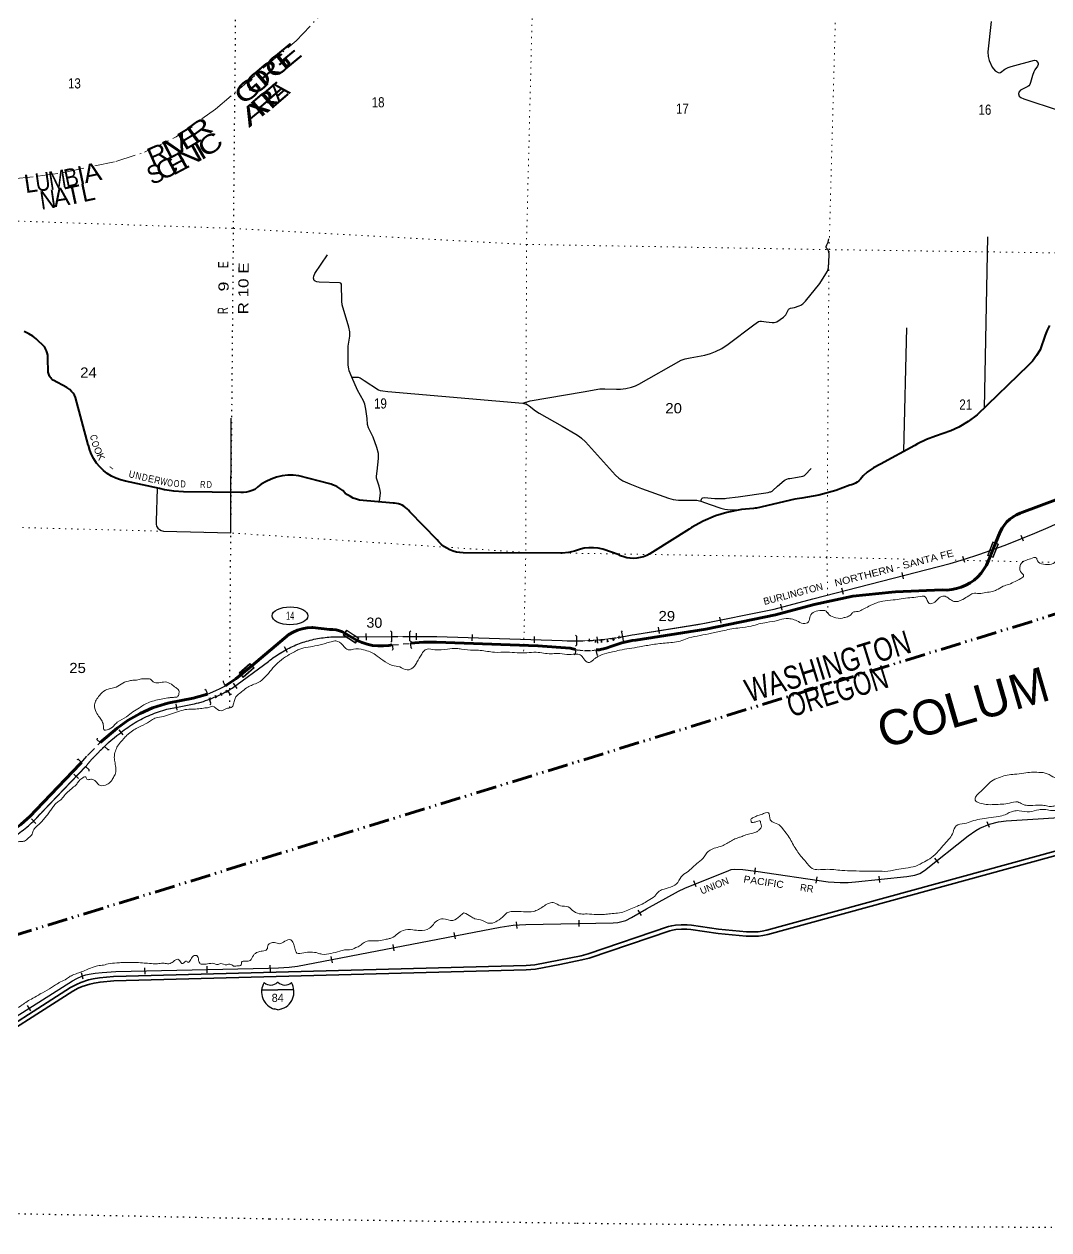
# Model space of a CAD drawing. Header units: feet. Extents: x -256679 to 5, y -731788 to -547785.
# Drawn here: x -159087 to -141439, y -660883 to -640122 of the extents above; entities that cross this region are included whole.
import ezdxf
from ezdxf.enums import TextEntityAlignment as Align

# ---------------------------------------------------------------- set-up
doc = ezdxf.new("R2010")
doc.units = ezdxf.units.FT
doc.header["$LTSCALE"] = 70
for name, pattern in [('DASH_DOUBLE_DOT', [9.2, 5, -1.2, 0.3, -1.2, 0.3, -1.2]), ('DOT_DASHED', [7.7, 5, -1.2, 0.3, -1.2]), ('DOTTED', [1.5, 0.3, -1.2]), ('SHORT_DASHED', [2.7, 1.5, -1.2])]:
    doc.linetypes.add(name, pattern=pattern)
for name, color, linetype, lineweight in [('10', 7, 'DASH_DOUBLE_DOT', 70), ('15', 7, 'Continuous', 25), ('17', 7, 'Continuous', 25), ('18', 7, 'Continuous', 35), ('23', 7, 'Continuous', 70), ('26', 7, 'Continuous', 40), ('29', 7, 'Continuous', 25), ('34', 7, 'Continuous', 25), ('39', 7, 'Continuous', 13), ('44', 7, 'DOT_DASHED', 13), ('59', 7, 'Continuous', 13), ('6', 7, 'DOTTED', 25), ('7', 7, 'DOTTED', 13)]:
    doc.layers.add(name, color=color, linetype=linetype, lineweight=lineweight)
doc.layers.add('27', color=7, linetype='Continuous')
doc.layers.add('41', color=7, linetype='Continuous')

msp = doc.modelspace()

# ---------------------------------------------------------------- linework, layer by layer
at = {"layer": '10'}
msp.add_lwpolyline([(-159909.09, -656015.22), (-135988.66, -648633.52), (-133314.72, -649298.96), (-127896.77, -650647.29)], dxfattribs=at)
at = {"layer": '15'}
for p, q in [((-154721.71, -656618.78), (-154718.81, -656615.87)), ((-154715.64, -656618.25), (-154719.07, -656615.87)), ((-154994.42, -656750.25), (-154718.01, -656750.25)), ((-154718.01, -657095.83), (-154781.9, -657077.87)), ((-154718.54, -657096.09), (-154654.91, -657077.35))]:
    msp.add_line(p, q, dxfattribs=at)
msp.add_lwpolyline([(-154442.65, -656750.25), (-154718.54, -656750.25), (-154718.01, -656750.25)], dxfattribs=at)
for centre, radius, start, end in [((-154691.79, -656785.35), 306.13, 148.44436, 254.43378), ((-154840.39, -656502.75), 165.66, 227.34248, 315.8117), ((-154596.7, -656502.75), 165.66, 224.18831, 312.69403), ((-154745.3, -656785.35), 306.13, 283.08087, 31.62484)]:
    msp.add_arc(centre, radius, start, end, dxfattribs=at)
at = {"layer": '17'}
msp.add_ellipse((-154507.6, -650309.72), major_axis=(-309.24, 1), ratio=0.500121, dxfattribs=at)
at = {"layer": '18'}
for points in [[(-159921.04, -657753.11), (-158286, -656709.48), (-158187.36, -656655.53), (-158113.03, -656623), (-157978.37, -656580.28), (-157896.84, -656559.28), (-157787.43, -656541.04), (-157546.82, -656518.18), (-150442.87, -656330.08), (-150291.46, -656316.88), (-149875.69, -656237.29), (-149495.92, -656162.11), (-149374.7, -656131.21), (-147989.35, -655659.47), (-147933.8, -655646.86), (-147870.32, -655637.64), (-147770.01, -655628.51), (-147669.78, -655628.51), (-147593.75, -655636.75), (-147127.58, -655706.94), (-146648.67, -655749.29), (-146529.68, -655752.77), (-146443.3, -655748.45), (-146377.56, -655742.08), (-146295.13, -655724.31), (-140491.7, -654131.59)], [(-159921.66, -657842.49), (-158247.78, -656774.06), (-158154.26, -656722.91), (-158086.59, -656693.3), (-157957.65, -656652.4), (-157881.28, -656632.72), (-157777.71, -656615.46), (-157542.28, -656593.08), (-150438.61, -656405), (-150281.12, -656391.26), (-149861.35, -656310.91), (-149479.36, -656235.29), (-149353.32, -656203.15), (-147968.91, -655731.73), (-147920.08, -655720.66), (-147861.52, -655712.14), (-147766.61, -655703.51), (-147673.84, -655703.51), (-147603.37, -655711.15), (-147136.48, -655781.44), (-146653.07, -655824.19), (-146528.9, -655827.83), (-146437.8, -655823.27), (-146366, -655816.32), (-146277.29, -655797.19), (-140420.17, -654189.72)]]:
    msp.add_lwpolyline(points, dxfattribs=at)
at = {"layer": '23', "linetype": 'SHORT_DASHED', "lineweight": 25}
msp.add_line((-152746.75, -650810.7), (-152432.97, -650782.47), dxfattribs=at)
at = {"layer": '23'}
for points in [[(-149234.95, -650898.17), (-149186.31, -650892.93), (-149063.56, -650866.52), (-148964.35, -650834.99), (-148791.49, -650777.05), (-148613.53, -650737.5), (-148554.31, -650728.6), (-147345.44, -650537.69), (-146148.09, -650292.47), (-145478.74, -650116.36), (-144815.36, -649973.28), (-144140.65, -649900.32), (-144079.12, -649897.21), (-143278.78, -649864.9), (-143194.47, -649866.04), (-143110.51, -649858.36), (-143027.8, -649841.94), (-142947.27, -649816.98), (-142869.78, -649783.73), (-142796.2, -649742.56), (-142727.32, -649693.92), (-142663.91, -649638.36), (-142606.65, -649576.47), (-142556.17, -649508.93), (-142513.03, -649436.49), (-142477.7, -649359.93), (-142471.85, -649344.86), (-142358.34, -649060.28), (-142278.84, -648860.96), (-142245.24, -648800.94), (-142205.55, -648744.76), (-142160.2, -648693.04), (-142109.7, -648646.34), (-142054.59, -648605.17), (-141995.48, -648569.99), (-141933.02, -648541.19), (-141906.81, -648531.37), (-141275.2, -648297.84)], [(-155620.71, -651513.23), (-155596.35, -651497.67), (-155438.05, -651396.57), (-155162.46, -651166.38), (-154528.65, -650631.92), (-154455.2, -650591.05), (-154377.89, -650558.09), (-154297.55, -650533.39), (-154215.07, -650517.23), (-154131.35, -650509.77), (-154120.46, -650509.45), (-153824.05, -650546.48), (-153768.14, -650547), (-153712.6, -650553.37), (-153658.02, -650565.51), (-153605.01, -650583.28), (-153352, -650732.74), (-153266.79, -650770.63), (-153178.08, -650799.42), (-153086.85, -650818.77), (-152994.1, -650828.48), (-152900.84, -650828.44), (-152808.09, -650818.66), (-152746.75, -650810.7)], [(-152432.97, -650782.47), (-152208.91, -650765.52), (-151983.4, -650765.26), (-150239.51, -650824.5), (-149684.5, -650868.08), (-149590.8, -650887.75)], [(-157778.27, -652492.83), (-157484.75, -652244.16), (-157483.26, -652243.03), (-157293.59, -652105.78), (-157090.62, -651989.1), (-156876.57, -651894.29), (-156653.77, -651822.37), (-156588.89, -651806.15), (-156177.12, -651729.88), (-155968.77, -651670.2), (-155951.74, -651664.14), (-155926.87, -651655.28)], [(-159316.03, -654029.02), (-159291.03, -654011.92), (-159142.52, -653904.44), (-158983.77, -653762.03), (-158879.98, -653650.59), (-158119.72, -652857.49), (-158098.36, -652835.21)]]:
    msp.add_lwpolyline(points, dxfattribs=at)
at = {"layer": '23', "linetype": 'SHORT_DASHED', "lineweight": 25}
for points in [[(-149590.8, -650887.75), (-149561.62, -650893.87), (-149436.71, -650906.69), (-149311.15, -650906.37), (-149234.95, -650898.17)], [(-155926.87, -651655.28), (-155901.74, -651644.76), (-155878.65, -651635.09), (-155784.89, -651595.83), (-155759.89, -651581.35), (-155734.89, -651572.4), (-155698.87, -651553.74), (-155620.71, -651513.23), (-155620.71, -651513.23)], [(-158098.36, -652835.21), (-158075.12, -652808.38), (-157995.91, -652716.92), (-157974.01, -652691.64), (-157949.68, -652666.92), (-157778.27, -652492.83)]]:
    msp.add_lwpolyline(points, dxfattribs=at)
at = {"layer": '26'}
for points in [[(-153649.21, -648116.38), (-153701.88, -648084.15), (-153757.62, -648057.6), (-153773.41, -648051.74), (-153798.32, -648042.49), (-153823.41, -648035.96), (-154354.64, -647897.52), (-154451.22, -647888.83), (-154548.17, -647890.28), (-154644.45, -647901.85), (-154738.98, -647923.43), (-154830.75, -647954.77), (-154918.73, -647995.54), (-155001.97, -648045.27), (-155062.24, -648089.33), (-155114.78, -648132.97), (-155161.19, -648153.5), (-155209.5, -648169.07), (-155259.17, -648179.51), (-155309.66, -648184.7), (-155355.88, -648184.81), (-156344.29, -648173.12), (-156506.34, -648165.26), (-156666.68, -648140.51), (-156756.84, -648118.89), (-157343.13, -647990.7), (-157425.9, -647969.92), (-157506.04, -647940.61), (-157582.68, -647903.08), (-157654.98, -647857.75), (-157722.14, -647805.11), (-157783.43, -647745.73), (-157838.18, -647680.27), (-157885.79, -647609.45), (-157925.74, -647534.04), (-157957.58, -647454.87), (-157980.97, -647372.81), (-157982.91, -647364.14), (-158201.84, -646548.99), (-158221.44, -646511.85), (-158244.82, -646476.96), (-158271.71, -646444.71), (-158301.83, -646415.44), (-158334.84, -646389.49), (-158350.63, -646378.91), (-158586.03, -646250.14), (-158601.38, -646239.88), (-158615.56, -646228.07), (-158628.44, -646214.85), (-158639.86, -646200.35), (-158649.71, -646184.73), (-158657.87, -646168.17), (-158664.25, -646150.85), (-158668.79, -646132.96), (-158671.43, -646114.69), (-158672.15, -646096.25), (-158671.89, -646088.69), (-158676.97, -645897.95), (-158676.82, -645859.17), (-158680.73, -645820.59), (-158688.65, -645782.63), (-158700.49, -645745.71), (-158716.13, -645710.23), (-158729.12, -645686.66), (-158878.12, -645538.66), (-158938.88, -645492.3), (-159004.15, -645452.56), (-159073.22, -645419.85), (-159087.49, -645414.16)], [(-141469.9, -645390.95), (-141501.2, -645476.05), (-141589.8, -645730.13), (-141650.72, -645830.03), (-141721.74, -645923.01), (-141792.84, -645999.14), (-142671.01, -646847.7), (-142826.02, -646962.99), (-142992.23, -647061.46), (-143124.76, -647124.29), (-143392.31, -647218.02), (-143548.93, -647275.08), (-143698.72, -647348.2), (-143748.71, -647377.13), (-144341.21, -647696.53), (-144457.06, -647760.35), (-144565.6, -647835.93), (-144639.86, -647898.36), (-144660.19, -647929.09), (-144683.62, -647957.53), (-144709.89, -647983.37), (-144738.72, -648006.31), (-144769.79, -648026.12), (-144802.76, -648042.57), (-144837.27, -648055.49), (-144863.97, -648062.78), (-145109.44, -648152.71), (-145398.06, -648234.92), (-145693.68, -648286.51), (-145812.59, -648298.39), (-146474.13, -648456.11), (-146499.13, -648457.86), (-146524.13, -648460.85), (-146732.43, -648479.6), (-146985.28, -648529.41), (-147182.8, -648588.08), (-147392.93, -648678.41), (-147592.46, -648790.22), (-147636.11, -648818.51), (-148265.39, -649211.82), (-148313.74, -649243.8), (-148365.16, -649270.55), (-148419.1, -649291.78), (-148474.97, -649307.25), (-148532.14, -649316.8), (-148590, -649320.32), (-148647.91, -649317.78), (-148705.24, -649309.19), (-148761.36, -649294.66), (-148815.65, -649274.34), (-148841.33, -649262.38), (-149123.11, -649161.26), (-149201.65, -649145.06), (-149281.46, -649137.15), (-149361.66, -649137.64), (-149441.37, -649146.5), (-149504.06, -649159.53), (-149607.08, -649194.52), (-149713.19, -649218.56), (-149821.24, -649231.37), (-149841.61, -649232.51), (-151525.82, -649224.04), (-151584.87, -649220.69), (-151643.25, -649211.19), (-151700.32, -649195.64), (-151755.44, -649174.2), (-151808.03, -649147.13), (-151857.49, -649114.7), (-151903.3, -649077.29), (-151944.94, -649035.29), (-151974.86, -648998.82), (-152445.59, -648520.46), (-152466.47, -648492.34), (-152490.17, -648466.55), (-152516.44, -648443.39), (-152544.99, -648423.1), (-152575.5, -648405.9), (-152607.64, -648391.99), (-152641.06, -648381.51), (-152675.4, -648374.58), (-152710.26, -648371.28), (-152732.93, -648371.1), (-153309.9, -648317.27), (-153364.79, -648302.98), (-153417.89, -648283.04), (-153468.62, -648257.66), (-153516.41, -648227.11), (-153555.39, -648196.43), (-153600.2, -648153.95), (-153649.21, -648116.38)], [(-141429.69, -645309.18), (-141469.9, -645390.95)]]:
    msp.add_lwpolyline(points, dxfattribs=at)
at = {"layer": '29'}
for p, q in [((-142547.64, -646734.48), (-142491.89, -643782.13)), ((-143934.11, -647475.69), (-143886.09, -645348.3)), ((-156792.93, -648118.54), (-156815.49, -648680.93))]:
    msp.add_line(p, q, dxfattribs=at)
for points in [[(-142435.16, -640076.95), (-142488, -640599.47), (-142484.84, -640677.68), (-142466.88, -640747.44), (-142413.01, -640861.59), (-142361.24, -640925), (-142313.71, -640956.71), (-142288.35, -640960.93), (-142272.5, -640954.59), (-142196.44, -640899.63), (-142138.35, -640867.93), (-142090.81, -640848.9), (-141685.16, -640743.21), (-141656.64, -640749.55), (-141638.68, -640768.58), (-141624.95, -640796.06), (-141626, -640819.31), (-141635.51, -640844.67), (-141680.93, -640908.09), (-141698.9, -640944.02), (-141723.19, -641005.32), (-141756.99, -641127.92), (-141768.62, -641163.86), (-141785.52, -641182.89), (-141803.47, -641195.57), (-141930.24, -641258.98), (-141956.65, -641292.8), (-141964.04, -641322.4), (-141948.2, -641362.56), (-141921.79, -641385.81), (-141871.09, -641406.95), (-141279.51, -641601.42)], [(-146520.52, -645300.64), (-146440.23, -645243.57), (-146418.04, -645235.11), (-146390.58, -645235.11), (-146305.02, -645247.8), (-146203.62, -645260.48), (-146168.75, -645258.36), (-146124.38, -645245.68), (-146064.18, -645209.75), (-146010.3, -645165.36), (-145971.22, -645125.2), (-145920.52, -645036.42), (-145908.89, -645021.62), (-145886.72, -645011.06), (-145819.11, -644998.38), (-145738.83, -644973.01), (-145710.3, -644962.44), (-145676.5, -644939.19), (-145628.97, -644892.69), (-145383.9, -644588.31), (-145278.27, -644423.44), (-145252.91, -644376.93), (-145236.01, -644317.75), (-145223.58, -644097.38), (-145223.58, -644076.77), (-145227.02, -644046.14), (-145234.42, -644023.94), (-145244.46, -644004.92), (-145267.16, -643980.61), (-145274.04, -643962.64), (-145273.5, -643952.08), (-145261.37, -643924.59), (-145240.24, -643873.86), (-145227.56, -643818.91)], [(-153445.83, -646203.22), (-153488.1, -646091.19), (-153497.62, -646055.26), (-153506.07, -645996.08), (-153508.18, -645742.43), (-153505, -645668.45), (-153479.65, -645495.12), (-153475.43, -645469.76), (-153477.54, -645419.03), (-153492.32, -645338.71), (-153610.63, -644954.01), (-153618.04, -644894.83), (-153619.08, -644598.9), (-153630.71, -644582), (-153652.89, -644573.54), (-154007.81, -644565.09), (-154044.79, -644560.86), (-154075.42, -644548.18), (-154091.27, -644533.38), (-154104.99, -644497.45), (-154099.72, -644463.63), (-154079.64, -644417.12), (-153859.93, -644095.84)], [(-149460.63, -646451.96), (-149169.8, -646404.01), (-149084.23, -646399.78), (-148886.7, -646408.23), (-148813.81, -646406.12), (-148726.14, -646395.55), (-148627.9, -646374.42), (-148557.13, -646349.05), (-148501.14, -646321.57), (-147771.22, -645909.39), (-147703.61, -645886.15), (-147614.88, -645867.12), (-147361.36, -645820.61), (-147264.17, -645795.26), (-147179.67, -645761.43), (-147069.81, -645704.36), (-146964.18, -645634.61), (-146520.52, -645300.64)], [(-153445.83, -646203.22), (-153332.82, -646198.99), (-153302.18, -646209.56), (-153231.41, -646258.18), (-152986.34, -646418.82), (-152957.82, -646429.39), (-152909.23, -646437.84), (-152821.56, -646448.41), (-150497.64, -646647.1)], [(-152967.2, -648336.69), (-152951.47, -648194.35), (-152952.53, -648154.18), (-152972.59, -648075.98), (-153019.07, -647940.7), (-153020.13, -647902.65), (-153006.39, -647818.1), (-152985.27, -647598.28), (-152982.1, -647560.23), (-152986.33, -647515.84), (-153010.62, -647412.27), (-153078.22, -647234.72), (-153158.51, -647074.07), (-153171.19, -647014.89), (-153179.63, -646913.43), (-153200.76, -646752.79), (-153216.62, -646668.24), (-153243.01, -646609.05), (-153344.42, -646427.27), (-153445.83, -646203.22)], [(-150497.64, -646647.1), (-150372.43, -646609.64), (-149460.63, -646451.96)], [(-150497.64, -646647.1), (-150422.64, -646672.46), (-150387.79, -646693.6), (-150277.93, -646782.38), (-150217.71, -646822.53), (-149821.6, -647044.48), (-149584.98, -647183.99), (-149521.81, -647223.72), (-149488, -647249.08), (-149420.2, -647315.04), (-148900.48, -647889.97), (-148847.66, -647938.58), (-148777.95, -647982.98), (-148657.52, -648037.93), (-148452.6, -648118.26), (-147986.74, -648283.12), (-147907.54, -648304.26), (-147815.62, -648316.94), (-147679.37, -648321.17), (-147551.54, -648316.94), (-147501.91, -648321.17), (-147430.08, -648333.86)], [(-156688.13, -648854.73), (-155526.85, -648883.72), (-155522.35, -646906.47)], [(-147430.08, -648333.86), (-147423.18, -648300.03), (-147416.32, -648287.34), (-147410.51, -648282.06), (-147397.83, -648275.72), (-147376.18, -648274.66), (-147192.38, -648287.34), (-147069.31, -648290.51), (-147012.27, -648288.4), (-146989.56, -648285.23), (-146790.97, -648259.87), (-146271.26, -648183.77), (-146241.68, -648176.38), (-146226.89, -648172.15), (-146206.82, -648163.69), (-146193.09, -648152.07), (-146114.92, -648075.97), (-145996.61, -647978.74), (-145978.12, -647967.11), (-145950.65, -647956.55), (-145925.3, -647948.09), (-145899.43, -647942.81), (-145768.44, -647923.78), (-145673.37, -647906.87), (-145659.63, -647901.58), (-145646.96, -647894.19), (-145633.23, -647881.51), (-145529.71, -647771.59)], [(-147430.08, -648333.86), (-147269.49, -648393.03), (-147089.92, -648454.33), (-147020.2, -648473.35), (-146929.35, -648483.92), (-146747.67, -648481.81)], [(-156815.49, -648680.93), (-156813.4, -648731.23), (-156807.06, -648765.05), (-156785.93, -648798.87), (-156756.35, -648826.35), (-156726.78, -648843.26), (-156688.13, -648854.73)]]:
    msp.add_lwpolyline(points, dxfattribs=at)
at = {"layer": '34', "lineweight": 13}
for p, q in [((-141448.04, -648788.8), (-140412.99, -648317.16)), ((-148569.91, -650629.82), (-147361.04, -650438.91)), ((-155502.82, -651554.42), (-154877.88, -651096.23)), ((-156570.68, -651904.48), (-156158.91, -651828.21)), ((-158807.79, -653719.79), (-158026.17, -652904.41)), ((-158029, -652907.37), (-158027.78, -652906.1))]:
    msp.add_line(p, q, dxfattribs=at)
at = {"layer": '34'}
for p, q in [((-141876.47, -649026.67), (-141918.55, -648924.37)), ((-142888.91, -649394.1), (-142921.39, -649288.37)), ((-143940.64, -649673.38), (-143968.15, -649566.24)), ((-144978.51, -649942.59), (-145006.02, -649835.46)), ((-146029.69, -650213.24), (-146057.83, -650106.27)), ((-147080.79, -650438.69), (-147102.98, -650330.33)), ((-153193.3, -650727.01), (-153193.82, -650616.4)), ((-152755.74, -650592.58), (-152776.62, -650569.06)), ((-152754.4, -650743.99), (-152755.74, -650592.58)), ((-152444.63, -650588.11), (-152426.23, -650566.52)), ((-152443.43, -650664.65), (-152444.63, -650588.11)), ((-152329.93, -650720.39), (-152330.45, -650609.78)), ((-151371.31, -650742.14), (-151367.55, -650631.59)), ((-148798.42, -650591.01), (-148782.16, -650567.43)), ((-148798.42, -650591.01), (-148781.71, -650670.63)), ((-148145.01, -650616.88), (-148162.26, -650507.62)), ((-154550.64, -650940.86), (-154602.93, -650843.39)), ((-153362.89, -650670.67), (-152755, -650667.84)), ((-152754.4, -650743.99), (-152772.81, -650765.56)), ((-152442.28, -650738.15), (-152443.36, -650668.9)), ((-152442.28, -650738.15), (-152423.69, -650751.57)), ((-150299.63, -650775.94), (-150295.87, -650665.39)), ((-149207.66, -650781.83), (-149217.79, -650671.69)), ((-148781.58, -650671.24), (-148767.52, -650738.23)), ((-148767.52, -650738.23), (-148747.18, -650750.43)), ((-155415.72, -651560.14), (-155481.12, -651470.93)), ((-155537.58, -651661.4), (-155576.37, -651595.86)), ((-155538.4, -651659.12), (-155514, -651659.93)), ((-156449.17, -651936.38), (-156469.32, -651827.62)), ((-155870.85, -651815.21), (-155895.23, -651747.4)), ((-155872.67, -651817.72), (-155887.31, -651842.12)), ((-157381.56, -652361.6), (-157450.51, -652275.11)), ((-157647.68, -652612.76), (-157705.31, -652558.9)), ((-157650.82, -652612.83), (-157622.55, -652608.68)), ((-157973.77, -652956.63), (-158028.01, -652905.94)), ((-158152.08, -653113.07), (-158231.93, -653036.53)), ((-157973.71, -652956.87), (-157973.1, -652986.06)), ((-158884.62, -653883.52), (-158962.68, -653805.15)), ((-142459.15, -653957.06), (-142503.07, -653855.54)), ((-143333.84, -654566.86), (-143402.73, -654480.32)), ((-146503.71, -654760.92), (-146490.92, -654651.05)), ((-145444.54, -654915.71), (-145428.25, -654806.31)), ((-144350.68, -654902.97), (-144362.09, -654792.95)), ((-147513.36, -654978.16), (-147554.56, -654875.51)), ((-148455.17, -655471.02), (-148510.83, -655375.44)), ((-150596.68, -655690.81), (-150604.66, -655580.49)), ((-149528.11, -655660.46), (-149530.11, -655549.87)), ((-151659.64, -655873.67), (-151680.64, -655765.07)), ((-152711.84, -656079.83), (-152732.85, -655971.23)), ((-153778.38, -656283.44), (-153799.38, -656174.84)), ((-158068.33, -656564.39), (-158101.35, -656458.82)), ((-157004.71, -656480.25), (-157007, -656369.66)), ((-155932.79, -656455.46), (-155935.08, -656344.87)), ((-154845.49, -656434.62), (-154851.16, -656324.16)), ((-158971.32, -657113.75), (-159030.38, -657020.23))]:
    msp.add_line(p, q, dxfattribs=at)
at = {"layer": '34', "linetype": 'SHORT_DASHED'}
for p, q in [((-152755, -650667.84), (-152444.68, -650666.39)), ((-158029.4, -652907.78), (-158026.17, -652904.41))]:
    msp.add_line(p, q, dxfattribs=at)
at = {"layer": '34'}
for points in [[(-142337.59, -649144.02), (-142160.05, -649079.33), (-141919.06, -648985.14), (-141680.77, -648887.12), (-141448.48, -648787.79), (-140413.44, -648316.15)], [(-147482.61, -650456.97), (-146171.11, -650193.99), (-145504.46, -650018.59), (-143140.49, -649411.53), (-142892.55, -649335.37), (-142647.72, -649253.95), (-142333.98, -649143.59)], [(-149590.54, -650832.45), (-149567.15, -650810.43), (-149567.15, -650667.3), (-149590.54, -650642.52)], [(-148784.77, -650670.59), (-148701.87, -650655.65), (-148617.18, -650638.7), (-148570.11, -650628.74), (-147483.48, -650457.13)], [(-154827.62, -651054.89), (-154801.61, -651035.42), (-154775.23, -651016.11), (-154748.52, -650997.5), (-154721.6, -650979.45), (-154694.29, -650961.56), (-154666.65, -650944.37), (-154638.81, -650927.73), (-154610.46, -650911.4), (-154582.05, -650895.74), (-154553.4, -650880.37), (-154524.27, -650865.57), (-154495.07, -650851.46), (-154465.53, -650837.76), (-154435.89, -650824.47), (-154405.77, -650811.76), (-154375.7, -650799.58), (-154345.16, -650787.96), (-154314.68, -650776.87), (-154283.84, -650766.23), (-154252.92, -650756.24), (-154221.8, -650746.81), (-154190.58, -650737.78), (-154159.03, -650729.44), (-154127.4, -650721.52), (-154095.7, -650714.26), (-154063.9, -650707.41), (-154031.91, -650701.37), (-153999.83, -650695.74), (-153967.8, -650690.63), (-153935.56, -650686.08), (-153903.25, -650682.19), (-153870.74, -650678.86), (-153838.39, -650675.89), (-153805.85, -650673.75), (-153773.37, -650672.13), (-153740.8, -650670.92), (-153708.41, -650670.36), (-153675.7, -650670.48), (-153643.16, -650670.99), (-153618.37, -650671.86), (-153545.08, -650671.52)], [(-152444.68, -650666.39), (-151979.98, -650664.22), (-149823.42, -650737.48), (-149736.56, -650740.5), (-149650.13, -650741.51), (-149569.89, -650741.07)], [(-155575.92, -651596.12), (-155561.08, -651587.83), (-155526.33, -651567.4), (-155503.43, -651553.5), (-154878.55, -651095.36), (-154853.26, -651074.79), (-154827.62, -651054.89)], [(-157704.92, -652559.57), (-157679.05, -652535.44), (-157632.81, -652493.82), (-157585.5, -652452.6), (-157537.84, -652412.63), (-157489.62, -652373.1), (-157440.28, -652334.49), (-157423.41, -652321.77), (-157421.16, -652320), (-157391.92, -652296.68), (-157362.29, -652274.16), (-157332.27, -652252.14), (-157301.81, -652230.32), (-157270.97, -652209.3), (-157239.91, -652188.91), (-157208.4, -652168.71), (-157176.53, -652149.32), (-157144.42, -652130.56), (-157111.74, -652112.17), (-157079, -652094.54), (-157045.98, -652077.24), (-157012.43, -652060.61), (-156978.8, -652044.75), (-156944.78, -652029.39), (-156910.65, -652014.5), (-156875.99, -652000.27), (-156841.38, -651986.64), (-156806.25, -651973.68), (-156771.18, -651961.32), (-156735.7, -651949.45), (-156700.16, -651938.36), (-156664.37, -651927.9), (-156628.49, -651917.91), (-156476.95, -651886), (-156159.12, -651827.13), (-156154.9, -651826.25), (-156115.9, -651816.38), (-156077.34, -651805.66), (-156038.94, -651794.28), (-156000.43, -651782.39), (-155962.37, -651769.67), (-155924.68, -651756.33), (-155896.34, -651745.94)], [(-158828.38, -653742.17), (-158751.58, -653659.57), (-158028.98, -652905.74)], [(-159920.9, -657645.65), (-158253.45, -656592.83), (-158181.14, -656552.68), (-158093.54, -656515.07), (-158022.46, -656492.84), (-157966.93, -656479.51), (-157862.59, -656461.74), (-157742.74, -656448.41), (-157505.88, -656433.39), (-154878.64, -656379.04), (-154705.62, -656370.16), (-154519.62, -656360.93), (-154379.58, -656344.1), (-150887.39, -655668.7), (-150663.54, -655638.29), (-150444.12, -655622.41), (-148945.18, -655595.31), (-148862.17, -655589.46), (-148792.58, -655575.38), (-148721.76, -655557.66), (-148629.6, -655506.39), (-148368.13, -655354.14), (-147815.12, -655048.27), (-147706.64, -654996.9), (-146948.96, -654692.81), (-146907.79, -654679.45), (-146854.01, -654671.26), (-146708.9, -654679.42), (-146486.5, -654705.33), (-145242.4, -654890.61), (-145030.67, -654903.59), (-144897.65, -654903.59), (-144770.48, -654888.98), (-143883.9, -654797.06), (-143748.25, -654772.45), (-143662.36, -654743.88), (-143582.66, -654695.15), (-142829.46, -654095.55), (-142697.43, -654007.06), (-142626.35, -653967.05), (-142462.05, -653895.98), (-142304.86, -653855.17), (-142173.39, -653838.21), (-140800.14, -653753.86)], [(-159271.58, -654119), (-159251.2, -654105.88), (-159220.35, -654085.18), (-159189.72, -654063.88), (-159159.44, -654042.25), (-159129.46, -654019.82), (-159100.01, -653997.14), (-159070.88, -653973.65), (-159042.28, -653949.91), (-159013.9, -653925.57), (-158986.16, -653900.78), (-158958.82, -653875.46), (-158931.85, -653849.81), (-158905.36, -653823.44), (-158879.23, -653796.73), (-158853.72, -653769.57), (-158828.55, -653742.09)]]:
    msp.add_lwpolyline(points, dxfattribs=at)
at = {"layer": '34', "lineweight": 13}
for points in [[(-147365.5, -650439.72), (-146170.86, -650195.06), (-145504.18, -650019.65), (-143140.19, -649412.59)], [(-153618.39, -650672.96), (-151980, -650665.32), (-149823.46, -650738.58)], [(-159920.31, -657646.58), (-158252.89, -656593.78), (-158180.65, -656553.67), (-158093.16, -656516.1), (-158022.17, -656493.9), (-157966.71, -656480.59), (-157862.44, -656462.83), (-157742.64, -656449.51), (-157505.83, -656434.49), (-154878.6, -656380.14), (-154705.56, -656371.26), (-154519.53, -656362.03), (-154379.41, -656345.19), (-150887.21, -655669.79), (-150663.43, -655639.38), (-150444.07, -655623.51), (-148945.13, -655596.41), (-148862.02, -655590.55), (-148792.34, -655576.45), (-148721.35, -655558.69), (-148629.06, -655507.35), (-148367.59, -655355.1), (-147814.62, -655049.25), (-147706.2, -654997.91), (-146948.58, -654693.84), (-146907.54, -654680.52), (-146853.96, -654672.36), (-146708.99, -654680.52), (-146486.64, -654706.42), (-145242.51, -654891.71), (-145030.7, -654904.69), (-144897.59, -654904.69), (-144770.36, -654890.07), (-143883.74, -654798.15), (-143747.98, -654773.52), (-143661.89, -654744.88), (-143582.03, -654696.05), (-142828.81, -654096.44), (-142696.85, -654008), (-142625.86, -653968.04), (-142461.69, -653897.02), (-142304.65, -653856.25), (-142173.29, -653839.31), (-140800.05, -653754.96)]]:
    msp.add_lwpolyline(points, dxfattribs=at)
at = {"layer": '34', "linetype": 'SHORT_DASHED'}
msp.add_lwpolyline([(-155895.62, -651745.68), (-155886.89, -651742.48), (-155849.55, -651727.81), (-155812.59, -651712.52), (-155775.58, -651696.49), (-155739.16, -651679.92), (-155702.87, -651662.9), (-155666.8, -651644.98), (-155631.34, -651626.51), (-155596.04, -651607.37), (-155575.92, -651596.12)], dxfattribs=at)
at = {"layer": '34', "lineweight": 13}
for centre, radius, start, end in [((-147411.82, -635217.94), 14823.45, 286.74824, 293.72332), ((-149622.56, -645775.64), 4967, 267.68192, 282.23539), ((-153693.41, -652535.25), 1863.8, 87.69324, 129.45811), ((-156706.58, -649594.07), 2300.43, 283.88211, 301.55231), ((-156078.99, -653983.91), 2136.66, 103.17785, 128.89112), ((-155259.05, -655168.87), 3575.28, 127.24193, 140.58283), ((-155259.01, -655168.74), 3575.28, 133.09574, 133.16934), ((-160421.85, -652318.66), 2137.5, 290.0057, 319.17833)]:
    msp.add_arc(centre, radius, start, end, dxfattribs=at)
at = {"layer": '34', "linetype": 'DOTTED', "lineweight": 100}
for centre, radius, start, end in [((-149173.25, -649916.29), 832.18, 256.86463, 297.5605), ((-156475.2, -650104.85), 1738.88, 289.44724, 301.08352)]:
    msp.add_arc(centre, radius, start, end, dxfattribs=at)
at = {"layer": '34', "linetype": 'SHORT_DASHED'}
for centre, radius, start, end in [((-149603.86, -646106.87), 4635.61, 270.43689, 280.23844), ((-155259.05, -655168.87), 3575.28, 133.13895, 140.58283)]:
    msp.add_arc(centre, radius, start, end, dxfattribs=at)
at = {"layer": '39'}
msp.add_line((-157970.6, -653127.3), (-157982.21, -653133.13), dxfattribs=at)
for points in [[(-141842.36, -649357.05), (-141755.85, -649325.78), (-141653.48, -649314.74), (-141635.89, -649363.09), (-141534.19, -649422.3), (-141391.78, -649417.67), (-141283.02, -649366.55), (-141192.37, -649321.26), (-141133.57, -649251.58), (-141104.63, -649159.52), (-141075.74, -649071.48), (-141065.2, -649017.38), (-141058.49, -648943.17), (-140858.62, -649011.38), (-140834.75, -649031.69), (-140770.59, -649032.31), (-140715.78, -648960.58), (-140635.53, -648955.35), (-140633.09, -648909.2), (-140696.42, -648820.25), (-140742.25, -648789.69), (-140759.9, -648747.37), (-140727.48, -648711.55), (-140659.48, -648730.28), (-140601.62, -648760.96), (-140573.46, -648751.2), (-140566.95, -648699.07), (-140576.55, -648652.81), (-140544.04, -648606.95), (-140481.58, -648575.45), (-140395.2, -648558.23), (-140329, -648554.86), (-140267, -648571.53), (-140202.33, -648517.96), (-140131.52, -648450.4), (-139986.73, -648405.65), (-139878.48, -648408.72), (-139748.6, -648456.16), (-139596.31, -648467.69), (-139315.06, -648410.22), (-139081.9, -648350.28), (-138991.53, -648335.11), (-138949.47, -648339.53), (-138855.18, -648334.43), (-138768.63, -648299.15), (-138646.12, -648278.27), (-138645.3, -648277.86)], [(-146431.61, -650450.2), (-146299.71, -650423.48), (-146112.91, -650389.17), (-145964.21, -650354.5), (-145876.06, -650363.39), (-145778.12, -650396.47), (-145670.27, -650441.69), (-145577.78, -650414.49), (-145548.77, -650314.41), (-145473.89, -650240.86), (-145351.37, -650217.98), (-145283.24, -650222.66), (-145241.58, -650271.24), (-145143.91, -650332.42), (-144995.69, -650349.94), (-144927.34, -650330.53), (-144854.84, -650297.12), (-144818.34, -650253.31), (-144725.92, -650234.14), (-144637.35, -650196.87), (-144538.62, -650145.64), (-144401.7, -650084.75), (-144299.16, -650055.65), (-144122.54, -650037.3), (-143983.99, -650016.58), (-143833.44, -649997.98), (-143694.94, -649983.28), (-143562.64, -649986.58), (-143499.51, -650097.61), (-143403.03, -650072.46), (-143328.15, -649998.92), (-143241.66, -649969.65), (-143175.78, -650000.41), (-143098.08, -650053.36), (-142999.89, -650060.35), (-142919.37, -650027.01), (-142818.53, -649963.76), (-142747.98, -649924.3), (-142641.72, -649925.35), (-142527.25, -649906.39), (-142408.8, -649891.49), (-142340.37, -649864.06), (-142227.5, -649800.93), (-142130.94, -649767.75), (-142018.19, -649718.67), (-141923.49, -649669.41), (-141872.91, -649621.73), (-141928.38, -649548.92), (-141937.82, -649486.6), (-141927.23, -649426.48), (-141842.36, -649357.05)], [(-146431.61, -650450.2), (-146565.29, -650486.51), (-146760.14, -650515.74), (-147032.92, -650561.2), (-147247.25, -650609.91), (-147445.34, -650648.88), (-147636.94, -650691.1), (-147757.1, -650736.56), (-148016.89, -650775.53), (-148263.7, -650804.76), (-148487.77, -650843.73), (-148663.13, -650872.95), (-148832, -650902.18), (-148952.15, -650931.41), (-149052.82, -650954.14), (-149205.45, -651012.59), (-149263.5, -651048.47)], [(-157970.6, -653127.3), (-157910.6, -653126.12), (-157836.93, -653181.04), (-157787.24, -653227.7), (-157652.72, -653208.94), (-157598.21, -653169.33), (-157561.59, -653113.48), (-157520.82, -653041.61), (-157507.89, -652945.38), (-157520.96, -652842.87), (-157534.13, -652750.41), (-157515.03, -652638.18), (-157476.13, -652552.24), (-157407.15, -652466.6), (-157344.32, -652394.95), (-157287.68, -652341.3), (-157194.79, -652271.95), (-157114.16, -652226.57), (-156961.07, -652151.79), (-156890.45, -652104.3), (-156838.04, -652074.71), (-156723.51, -652049.73), (-156584.77, -652008.93), (-156446, -651964.12), (-156315.3, -651925.26), (-156188.9, -651916.46), (-156078.57, -651911.52), (-155972.16, -651896.5), (-155911.94, -651889.06), (-155841.56, -651867.67), (-155725.95, -651941.07), (-155583.22, -651902.32), (-155502.76, -651875), (-155480.25, -651827.04), (-155459.47, -651748.96), (-155449.16, -651718.95), (-155394.49, -651661.27), (-155317.72, -651599.79), (-155234.93, -651538.37), (-155152.35, -651499.03), (-155057.72, -651457.81), (-154934.52, -651362.66), (-154829.08, -651237.22), (-154719.72, -651121.87), (-154586.4, -651016.78), (-154453.34, -650939.79), (-154370.72, -650896.44), (-154236, -650855.6), (-154079.35, -650829.03), (-153894.46, -650784.68), (-153801.95, -650755.47), (-153717.61, -650742.25), (-153603.95, -650809.6), (-153560.32, -650860.22), (-153488.48, -650897.05), (-153416.19, -650885.72), (-153241.81, -650893.45), (-153125.85, -650928.71)], [(-153125.85, -650928.71), (-153038.1, -650979.76), (-152908.66, -651075.37), (-152745.07, -651163.29), (-152619, -651190.62), (-152491.16, -651242.06), (-152366.25, -651179.05), (-152321.45, -651105.21), (-152239.97, -650969.51), (-152205.38, -650915.65), (-152146.91, -650882.09), (-152014.68, -650893.43), (-151796.01, -650881.52), (-151639.53, -650873.01), (-151553.42, -650883.89), (-151345.05, -650901.99), (-151230.79, -650905.12), (-150988.48, -650937.61), (-150767.9, -650935.75), (-150597.55, -650945.45), (-150431.14, -650947.08), (-150268.63, -650936.63), (-150014.23, -650963.21), (-149901.88, -650956.28), (-149741.65, -650975.92), (-149591.19, -650967.36), (-149511.11, -650980.19), (-149447.61, -651051.07), (-149372, -651114.04), (-149283.33, -651066.73), (-149263.5, -651048.47)], [(-156423.15, -651665.24), (-156424.48, -651592.96), (-156476.17, -651546.29), (-156549.83, -651489.36), (-156657.72, -651448.15), (-156764.15, -651465.18), (-156862.2, -651444.14), (-156911.93, -651401.5), (-156986.07, -651396.76), (-157044.2, -651394.18), (-157128.59, -651413.43), (-157174.74, -651416.99), (-157257.04, -651426.22), (-157389.76, -651467.08), (-157502.7, -651536.23), (-157597.15, -651559.39), (-157683.67, -651590.66), (-157790.77, -651679.95), (-157845.68, -651761.71), (-157874.5, -651841.73), (-157845.63, -651970.48), (-157788.3, -652057.37), (-157742.82, -652126.06), (-157721.52, -652206.57), (-157704.14, -652277), (-157658, -652275.44), (-157543.03, -652202.29), (-157482.31, -652142.67), (-157323.02, -652047.87), (-157213.95, -651962.62), (-157099.01, -651893.49), (-157024.33, -651842.03), (-156927.67, -651796.8), (-156819.08, -651763.74), (-156696.53, -651738.85), (-156586.07, -651719.85), (-156523.86, -651714.44), (-156499.79, -651712.67), (-156455.64, -651709.09), (-156423.15, -651665.24)], [(-142192.22, -653737.81), (-142047.22, -653670.98), (-141950.93, -653665.9), (-141770.66, -653685.73), (-141613.91, -653649.13), (-141513.61, -653644.09), (-141413.5, -653659.12), (-141323.27, -653660), (-141234.96, -653650.83), (-141128.83, -653665.92), (-141038.5, -653654.76), (-140894.16, -653658.19), (-140792.01, -653669.22), (-140709.82, -653672.04), (-140649.5, -653654.56), (-140693.37, -653628.04), (-140793.54, -653619.02), (-140837.65, -653618.59), (-140883.46, -653586.02), (-140951.7, -653593.39), (-141019.72, -653576.66), (-141044.9, -653482.06), (-141092.77, -653455.5), (-141141.25, -653493.17), (-141171.95, -653559.11), (-141276.37, -653576.15), (-141352.65, -653585.44), (-141432.91, -653590.68), (-141526.99, -653573.7), (-141625.19, -653568.72), (-141807.72, -653574.96), (-141895.73, -653552.02), (-141975.58, -653515.1), (-142118.14, -653535.79), (-142246.63, -653552.59), (-142377.02, -653559.35), (-142521.38, -653557.93), (-142627.41, -653532.8), (-142709.14, -653481.82), (-142690.48, -653415.76), (-142633.76, -653354.08), (-142542.69, -653264.64), (-142498.17, -653220.91), (-142397.13, -653137.59), (-142272.33, -653086.62), (-142155.71, -653051.63), (-142029.27, -653038.82), (-141868.67, -653018.31), (-141738.19, -653003.53), (-141611.88, -653004.77), (-141465.73, -653028.28), (-141338.04, -653095.78), (-141167.64, -653099.45), (-140951.08, -653099.57), (-140793.05, -653139.26), (-140663.13, -653182.69), (-140567.23, -653219.76), (-140399.27, -653269.58), (-140228.9, -653277.27), (-140124.93, -653308.4), (-140032.68, -653307.3), (-139877.91, -653266.66), (-139731.12, -653221.93), (-139504.07, -653171.96), (-139343.19, -653121.34), (-139168.34, -653078.89), (-138971.35, -653026.62), (-138662.06, -652973.45), (-138491.55, -652965.08), (-138184.68, -652956.04), (-137978.18, -652958.07), (-137833.78, -652955.47), (-137584.96, -652935.82), (-137364.59, -652956.05), (-137146.02, -652954.17), (-136959.37, -652935.93), (-136734.48, -652902), (-136403.38, -652875.13), (-136244.92, -652868.65), (-136068.52, -652874.4), (-135866.02, -652876.38), (-135737.78, -652885.67), (-135603.58, -652901.03), (-135535.62, -652923.78), (-135500.99, -652865.91), (-135458.38, -652812.12), (-135338.07, -652811.29), (-135155.98, -652851.22), (-135012.09, -652902.81), (-134872.03, -652934.3), (-134770.32, -652993.51), (-134644.67, -653065), (-134532.77, -653106.24), (-134416.94, -653155.56), (-134332.96, -653180.47), (-134252.95, -653201.33), (-134224.65, -653177.52)], [(-158778.84, -653847.91), (-158718.65, -653774.49), (-158674.03, -653720.72), (-158647.63, -653684.85), (-158602.93, -653623.06), (-158560.23, -653559.24), (-158503.64, -653511.61), (-158443.04, -653464.03), (-158380.17, -653388.36), (-158333.61, -653340.64), (-158252.75, -653271.18), (-158181.96, -653205.62), (-158139.33, -653149.83), (-158076.68, -653098.26), (-158026.43, -653084.7), (-158006.72, -653121.02), (-157982.21, -653133.13)], [(-151511.76, -655423.06), (-151396.05, -655486.42), (-151324.23, -655525.27), (-151194.18, -655554.65), (-151148.31, -655581.19), (-151048.27, -655604.25), (-150939.61, -655563.16), (-150822.45, -655471.97), (-150773.88, -655424.27), (-150701.5, -655402.89), (-150561.12, -655400.25), (-150412.81, -655407.73), (-150292.36, -655392.85), (-150211.83, -655357.51), (-150127.09, -655302.13), (-150040.45, -655256.81), (-149958.19, -655251.59), (-149852.38, -655300.81), (-149716.23, -655322.21), (-149616.74, -655403.49), (-149494.79, -655442.82), (-149392.54, -655443.82), (-149230.22, -655453.44), (-149091.84, -655450.78), (-148989.48, -655439.74), (-148865.06, -655428.92), (-148744.5, -655401.99), (-148639.79, -655354.84), (-148525.06, -655307.79), (-148442.52, -655272.46), (-148341.71, -655213.23), (-148224.67, -655134.08), (-148147.67, -655048.51), (-148065.17, -655017.2), (-147992.75, -654991.82), (-147849.77, -654926.97), (-147770.41, -654803.29), (-147669.42, -654723.99), (-147574.43, -654644.62), (-147477.35, -654555.24), (-147376.2, -654459.87), (-147331.45, -654392.06), (-147202.38, -654313.03), (-147095.8, -654279.95), (-147029.39, -654254.5), (-146864.1, -654161.77), (-146783.59, -654128.43), (-146723.25, -654108.95), (-146636.72, -654075.67), (-146536.23, -654050.56), (-146469.86, -654029.13), (-146435.49, -653999.35), (-146390.95, -653953.62), (-146392.52, -653907.43), (-146406.22, -653871.17), (-146408, -653847.06), (-146466.2, -653852.51), (-146530.49, -653865.93), (-146556.57, -653867.69), (-146568.35, -653841.47), (-146572.12, -653815.34), (-146527.71, -653783.66), (-146469.3, -653756.13), (-146388.84, -653728.81), (-146318.43, -653703.4), (-146268.28, -653701.89), (-146237.31, -653820.63), (-146189.61, -653865.26), (-146083.76, -653910.46), (-146026.2, -653973.25), (-145944.96, -654076.43), (-145822.57, -654282.38), (-145689.99, -654470.37), (-145626.51, -654543.26), (-145513.3, -654658.79), (-145282.87, -654675.1), (-145002.33, -654693.91), (-144811.92, -654701.8), (-144591.39, -654705.96), (-144356.82, -654708.26), (-144166.27, -654702.1), (-144061.79, -654679.03), (-143907.15, -654652.45), (-143732.38, -654618.03), (-143581.29, -654543.22), (-143462.33, -654472.12), (-143338.95, -654358.91), (-143237.58, -654239.46), (-143144.37, -654135.99), (-143089.32, -654038.16), (-143038.14, -653926.25), (-142891.4, -653887.54), (-142766.7, -653846.6), (-142626, -653809.84), (-142477.41, -653787.21), (-142304.74, -653762.8), (-142192.22, -653737.81)], [(-159416.33, -654372.08), (-159388.14, -654384.34), (-159333.91, -654374.83), (-159311.76, -654365.01), (-159285.44, -654337.17), (-159245.04, -654305.45), (-159228.71, -654275.49), (-159222.29, -654231.39), (-159141.73, -654194.04), (-159081.53, -654188.61), (-159008.8, -654131.11), (-158950.08, -654069.45), (-158939.66, -654027.4), (-158908.64, -653973.79)], [(-158908.64, -653973.79), (-158870.63, -653932.02), (-158830.24, -653897.4), (-158778.84, -653847.91)], [(-159919.14, -657410.95), (-159811.13, -657369.23), (-159676.35, -657322.37), (-159547.34, -657249.36), (-159373.9, -657142.66), (-159238.93, -657075.73), (-159120.01, -657010.65), (-159037.25, -656951.24), (-158934.45, -656894.03), (-158811.45, -656820.97), (-158652.22, -656732.19), (-158581.61, -656686.71), (-158506.98, -656639.27), (-158460.62, -656613.62), (-158355.87, -656562.46), (-158291.28, -656516.92), (-158208.72, -656479.59), (-158126.24, -656450.29), (-158043.72, -656416.97), (-157912.89, -656364.05), (-157848.5, -656340.59), (-157744.12, -656327.56), (-157639.63, -656304.5), (-157491.08, -656285.88), (-157396.79, -656280.78), (-157300.52, -656277.71), (-157150.15, -656279.18), (-157017.9, -656288.51), (-156961.78, -656291.06), (-156829.57, -656304.4), (-156745.26, -656295.19), (-156695.08, -656289.66), (-156614.98, -656300.48), (-156534.56, -656277.18), (-156486.06, -656237.51), (-156441.82, -656223.89), (-156408, -656252.33), (-156356.29, -656297), (-156287.73, -656255.51), (-156271.86, -656273.73), (-156174.64, -656170.3), (-156114.4, -656160.86), (-156081.07, -656241.48), (-156053.54, -656299.96), (-155983.45, -656308.68), (-155871.02, -656293.72), (-155818.89, -656294.23), (-155758.91, -656312.89), (-155704.63, -656297.36), (-155598.56, -656318.47), (-155541.9, -656305.24), (-155478.47, -656341.73), (-155404.35, -656336.31), (-155359.98, -656331.87), (-155343.78, -656304.91), (-155341.47, -656272.81), (-155277.15, -656255.38), (-155227.02, -656255.87), (-155194.83, -656244.14), (-155137.87, -656156.37), (-155063.14, -656098.89), (-154984.78, -656081.59), (-154904.3, -656052.27), (-154883.53, -655976.19), (-154845.16, -655946.45), (-154774.87, -655935.1), (-154686.84, -655956.03), (-154596.21, -655912.76), (-154495.71, -655887.65), (-154450.18, -655950.32), (-154426.9, -656032.85), (-154391.58, -656115.5), (-154269.24, -656112.69), (-154148.81, -656099.82), (-154026.66, -656117.07), (-153960.67, -656135.79), (-153802.15, -656123.29), (-153651.4, -656084.62), (-153566.99, -656063.36), (-153484.77, -656062.16), (-153374.12, -656023.1), (-153301.6, -655987.67), (-153230.9, -655932.16), (-153012.1, -655906.2), (-152891.64, -655889.31), (-152811.25, -655870.02), (-152756.97, -655854.5), (-152654.06, -655785.25), (-152561.28, -655727.94), (-152390.73, -655715.56), (-152272.57, -655730.77), (-152107.78, -655690.23), (-151968.16, -655555.09), (-151871.66, -655527.93), (-151703.47, -655553.67), (-151582.47, -655480.58), (-151511.76, -655423.06)]]:
    msp.add_spline(points, degree=3, dxfattribs=at)
at = {"layer": '44'}
msp.add_lwpolyline([(-159818.46, -642838.45), (-158853.32, -642742.06), (-158399.06, -642675.95), (-157507.06, -642485.87), (-157011.5, -642328.84), (-156466.39, -642064.38), (-155789.13, -641585.05), (-154963.21, -640874.31), (-154401.58, -640411.51), (-154020.83, -640003.03)], dxfattribs=at)
at = {"layer": '59'}
for points in [[(-142495.36, -649268.8), (-142404.72, -649035.81), (-142306.86, -649073.88), (-142397.5, -649306.87)], [(-142400.16, -649046.16), (-142317.21, -649078.43), (-142402.05, -649296.51), (-142485, -649264.24)], [(-153532.5, -650554.08), (-153324.33, -650692.52), (-153382.47, -650779.95), (-153590.64, -650641.52)], [(-153579.54, -650639.28), (-153530.27, -650565.17), (-153335.42, -650694.75), (-153384.7, -650768.85)], [(-155384.68, -651294.22), (-155197.25, -651128.79), (-155127.77, -651207.51), (-155315.2, -651372.94)], [(-155139.05, -651206.8), (-155197.95, -651140.07), (-155373.39, -651294.92), (-155314.49, -651361.65)]]:
    msp.add_lwpolyline(points, close=True, dxfattribs=at)
at = {"layer": '59', "lineweight": 25}
for points in [[(-152746.43, -650808), (-152741.28, -650836.15), (-152734.31, -650885.35), (-152746.29, -650905.63)], [(-152435.47, -650780.03), (-152432.15, -650808.47), (-152424.44, -650857.54), (-152407.06, -650873.44)], [(-149590, -650887.14), (-149592.3, -650915.66), (-149598.31, -650964.98), (-149615.13, -650981.48)], [(-149236.54, -650896.16), (-149233.22, -650924.6), (-149225.51, -650973.67), (-149208.13, -650989.57)], [(-155620.71, -651513.23), (-155635.18, -651488.53), (-155656.08, -651450.77), (-155651.45, -651428.95)], [(-155926.87, -651655.28), (-155936.68, -651630.7), (-155951.51, -651593.38), (-155975.97, -651577.79)], [(-157779.42, -652491.45), (-157827.23, -652443.3), (-157823.44, -652416.73)], [(-158098.36, -652835.21), (-158124.94, -652807.49), (-158150.17, -652782.08), (-158152.39, -652779.84), (-158178.87, -652790.05)]]:
    msp.add_lwpolyline(points, dxfattribs=at)
at = {"layer": '6'}
for points in [[(-155546.87, -651893.11), (-155526.85, -648883.72), (-155479.68, -643638.82), (-155443.49, -639993.56)], [(-127953.31, -660879.57), (-128398.93, -660882.94), (-133689.85, -660870.84), (-138970.72, -660856.95), (-144297.23, -660826.06), (-149589.21, -660771.93), (-154860.7, -660696.25), (-159940.57, -660593.13)]]:
    msp.add_lwpolyline(points, dxfattribs=at)
at = {"layer": '7'}
for p, q in [((-141878.12, -649376.69), (-143127.4, -649349.65)), ((-141328.97, -649388.57), (-141611.8, -649382.45))]:
    msp.add_line(p, q, dxfattribs=at)
for points in [[(-150339.22, -640027.15), (-150435.4, -643915.08), (-150447.02, -649218.55), (-150484.5, -650947.22)], [(-145243.92, -650269.15), (-145260.58, -649303.49), (-145224.94, -644004.27), (-145116.35, -640060.35)], [(-159822.96, -643492.37), (-155479.68, -643638.82), (-150435.4, -643915.08), (-145224.94, -644004.27), (-139920.11, -644080.33), (-134624.54, -644074), (-133787.37, -644073.49)], [(-143926.39, -649332.36), (-145260.58, -649303.49), (-150447.02, -649218.55), (-155526.85, -648883.72), (-159859.27, -648771.2)]]:
    msp.add_lwpolyline(points, dxfattribs=at)

# ---------------------------------------------------------------- texts
at = {"layer": '10'}
for s, width, p in [('WASHINGTON', 0.8, (-146596.2, -651803.24)), ('OREGON', 0.75, (-145874.24, -652059.1))]:
    msp.add_text(s, height=400, rotation=17.15, dxfattribs=dict(at, width=width)).set_placement(p)
at = {"layer": '15'}
msp.add_text('84', height=140, dxfattribs=at).set_placement((-154719.09, -656958.36), align=Align.CENTER)
at = {"layer": '17', "width": 0.6}
msp.add_text('14', height=140, dxfattribs=at).set_placement((-154504.7, -650378.03), align=Align.CENTER)
at = {"layer": '27'}
for s, rotation, width, p in [('C', 281.629, 0.85, (-157953.52, -647203.32)), ('O', 283.959, 0.85, (-157927.35, -647315.23)), ('K', 292.371, 1.1, (-157842.99, -647538.07)), ('-', 322.104, 1.85, (-157651.67, -647768.86)), ('U', 346.557, 0.9, (-157294.41, -647920.92)), ('N', 347.463, 0.85, (-157179.73, -647948)), ('D', 347.741, 0.85, (-157068.52, -647974.77)), ('E', 347.73, 0.95, (-156961.42, -647998.87)), ('R', 347.185, 0.9, (-156855.63, -648021.78)), ('W', 347.075, 0.75, (-156753.06, -648043.01)), ('O', 351.795, 0.75, (-156629.32, -648073.42)), ('O', 356.338, 0.7, (-156514.53, -648089.37)), ('D', 357.364, 0.7, (-156398.75, -648097.78)), ('R', 358.788, 0.65, (-156055.85, -648106.11)), ('D', 359.209, 0.65, (-155943.62, -648108.86))]:
    msp.add_text(s, height=120, rotation=rotation, dxfattribs=dict(at, width=width)).set_placement(p)
msp.add_text('O', height=120, rotation=289.972, dxfattribs=at).set_placement((-157891.05, -647428.55))
at = {"layer": '34'}
for s, rotation, width, p in [('NORTHERN - SANTA FE', 14.402, 1.15, (-145113.1, -649806.21)), ('PACIFIC', 351.529, 1.1, (-146703.5, -654898.63))]:
    msp.add_text(s, height=120, rotation=rotation, dxfattribs=dict(at, width=width)).set_placement(p)
for s, rotation, p in [('BURLINGTON', 14.741, (-146337.21, -650124.01)), ('UNION', 21.868, (-147417.79, -655109.33)), ('RR', 351.529, (-145730.38, -655041.78))]:
    msp.add_text(s, height=120, rotation=rotation, dxfattribs=at).set_placement(p)
at = {"layer": '41'}
for s, p in [('M', (-142023.91, -651936.97)), ('O', (-143709.11, -652427.41))]:
    msp.add_text(s, height=600, rotation=16.226, dxfattribs=at).set_placement(p)
for s, rotation, width, p in [('U', 16.226, 1.05, (-142627.98, -652112.77)), ('L', 16.226, 1.15, (-143132.25, -652259.53)), ('C', 16.629, 1.05, (-144284.89, -652598.64))]:
    msp.add_text(s, height=600, rotation=rotation, dxfattribs=dict(at, width=width)).set_placement(p)
at = {"layer": '44'}
for s, rotation, width, p in [('E', 39.49, 1.55, (-154444.56, -640798.6)), ('G', 39.49, 1.4, (-154614.66, -640938.77)), ('R', 40.714, 1.55, (-154783.99, -641079.7)), ('G', 40.714, 1.45, (-155128.45, -641376.14)), ('O', 40.714, 1.4, (-154957.63, -641229.13)), ('E', 40.714, 1.6, (-154676.82, -641464.67)), ('R', 40.714, 1.55, (-154842, -641592.76)), ('A', 39.49, 1.75, (-155026.85, -641757.26)), ('E', 30.88, 1.3, (-156169.37, -642214.15)), ('R', 36.289, 1.4, (-155972.44, -642071.01)), ('I', 26.88, 1.15, (-156548.79, -642423.69)), ('V', 28.88, 1.4, (-156371.61, -642332.02)), ('C', 36.289, 1.35, (-155790.74, -642314.81)), ('R', 23.582, 1.1, (-156727.51, -642507.35)), ('E', 27.88, 1.25, (-156372.49, -642655.56)), ('N', 28.88, 1.35, (-156165.13, -642538.63)), ('I', 29.88, 1.25, (-155978.16, -642437.3)), ('A', 12.029, 1.1, (-157883.45, -642830.99)), ('S', 23.582, 0.95, (-156764.7, -642842.06)), ('C', 28.88, 1.2, (-156557.43, -642741.26)), ('L', 8.28, 0.95, (-158950.5, -643016.58)), ('U', 8.28, 0.85, (-158743.2, -642991.66)), ('M', 9.029, 0.85, (-158489.79, -642954.81)), ('B', 12.029, 0.85, (-158243.26, -642913.32)), ('N', 8.28, 0.9, (-158656.49, -643297.45)), ('T', 12.029, 1.05, (-158201.96, -643214.97))]:
    msp.add_text(s, height=315, rotation=rotation, dxfattribs=dict(at, width=width)).set_placement(p, align=Align.CENTER)
for s, rotation, p in [('A', 40.714, (-154594.26, -641391.65)), ('I', 12.029, (-158073.53, -642875.64)), ('A', 9.029, (-158423.72, -643252.34)), ('L', 12.029, (-157957.9, -643164.89))]:
    msp.add_text(s, height=315, rotation=rotation, dxfattribs=at).set_placement(p, align=Align.CENTER)
at = {"layer": '6'}
for s, width, p in [('E', 0.75, (-155571.39, -644322.93)), ('R 10 E', 1.25, (-155228.05, -645120.19)), ('9  ', 1.3, (-155565.88, -644725.64)), ('R', 0.7, (-155578.27, -645114.07))]:
    msp.add_text(s, height=175, rotation=89.431, dxfattribs=dict(at, width=width)).set_placement(p)
at = {"layer": '7'}
for s, width, p in [('13', 0.85, (-158332.06, -641229.15)), ('18', 0.85, (-153101.48, -641555.01)), ('17', 0.85, (-147860.95, -641664.86)), ('16', 0.85, (-142650.82, -641682.13)), ('24', 1.1, (-158121.83, -646208.96)), ('19', 0.85, (-153061.52, -646740.76)), ('20', 1.1, (-148044.65, -646822.46)), ('21', 0.85, (-142981.12, -646759.34)), ('25', 1.1, (-158309.74, -651295.04))]:
    msp.add_text(s, height=175, dxfattribs=dict(at, width=width)).set_placement(p)
for s, width, p in [('29', 1.1, (-148163.01, -650400.3)), ('30', 1.05, (-153192.55, -650513.88))]:
    msp.add_text(s, height=175, rotation=359.439, dxfattribs=dict(at, width=width)).set_placement(p)

doc.saveas('drawing.dxf')
